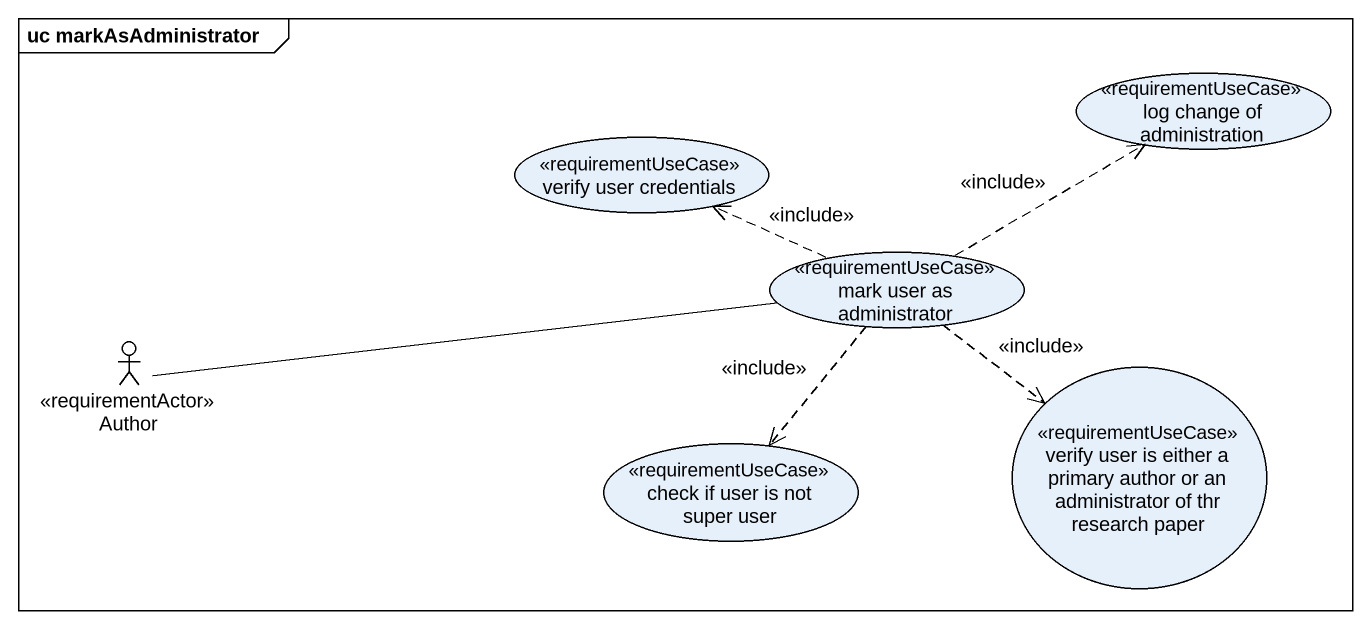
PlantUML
@startuml
mainframe uc markAsAdministrator
usecase "verify user credentials" as verify_user_credentials <<requirementUseCase>>
usecase "log change of administration" as log_change_of_administration <<requirementUseCase>>
usecase "mark user as administrator" as mark_user_as_administrator <<requirementUseCase>>
actor Author <<requirementActor>>
usecase "verify user is either a primary author or an administrator of thr research paper" as verify_user_is_either_a <<requirementUseCase>>
usecase "check if user is not super user" as check_if_user_is_not_super <<requirementUseCase>>
mark_user_as_administrator .left.> verify_user_credentials : <<include>>
mark_user_as_administrator .right.> log_change_of_administration : <<include>>
mark_user_as_administrator ..> verify_user_is_either_a : <<include>>
mark_user_as_administrator ..> check_if_user_is_not_super : <<include>>
Author -right- mark_user_as_administrator
@enduml
